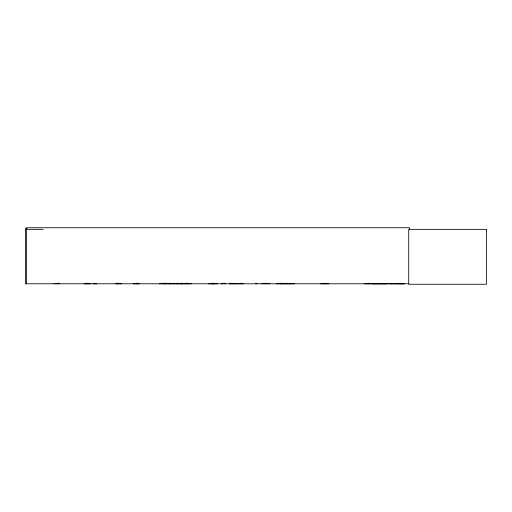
<?xml version="1.0" encoding="UTF-8"?>
<svg xmlns="http://www.w3.org/2000/svg" width="512" height="512" viewBox="0 0 512 512"><rect width="100%" height="100%" fill="white"/><g stroke="black" fill="none" stroke-linecap="round" stroke-linejoin="round"><path stroke-width="0.77" d="M182.816 283.77L182.822 283.334M364.467 283.77L387.206 283.763L387.162 283.354M372.698 283.77L372.755 283.334M372.333 283.776L387.2 283.776M389.024 283.546L403.904 283.763L403.885 283.354M403.859 283.776L389.024 283.776M159.482 283.731L159.635 283.373M84.064 283.789L90.17 283.731M178.758 283.674L178.803 283.334M170.547 283.718L170.534 283.373M173.728 283.674L173.715 283.219M221.798 283.789L224.915 283.373M224.57 283.731L224.512 283.219M163.93 283.731L163.987 283.373L164.038 283.789M232.73 283.718L232.8 283.334M212.512 283.718L212.531 283.373L212.64 283.789M165.344 283.731L165.376 283.373M276.288 283.731L294.266 283.744M283.123 283.731L283.155 283.373M133.171 283.731L139.245 283.731M178.995 283.731L179.034 283.373M161.338 283.731L163.987 283.674M391.104 283.731L391.155 283.373M27.2 228.326L25.6 228.326L25.6 283.789L408.819 283.789M25.6 229.357L43.162 229.357M175.597 283.43L185.85 283.43M229.606 283.43L239.859 283.43M371.187 283.43L381.44 283.43M175.578 283.578L185.869 283.565M229.587 283.578L239.878 283.578M371.168 283.578L387.206 283.654M388.986 283.654L403.898 283.654M115.558 283.789L115.558 283.334L115.603 283.674L121.715 283.731M164.64 283.789L164.64 283.334L164.678 283.674L191.059 283.77L191.053 283.334M229.594 283.757L239.872 283.757M261.504 283.674L269.741 283.674M257.133 283.77L256.838 283.731M243.206 283.731L240.896 283.731L240.87 283.219M242.912 283.731L242.854 283.373M169.76 283.731L169.702 283.373L169.651 283.789M230.394 283.731L230.458 283.219M230.106 283.731L230.054 283.373M185.408 283.731L185.363 283.373L185.235 283.731M171.878 283.718L171.949 283.334M179.232 283.731L179.187 283.373M121.498 283.731L121.459 283.373L121.421 283.789M287.68 283.731L287.648 283.373M288.102 283.731L288.07 283.373M281.626 283.731L281.594 283.219M181.92 283.731L181.99 283.219M181.773 283.718L181.734 283.334M187.475 283.674L187.552 283.104M364.525 283.731L364.518 283.334M409.619 229.357L409.619 227.75L26.502 227.75L26.502 283.789M399.45 283.334L399.45 283.789M391.213 283.334L391.213 283.789M368.774 283.219L368.736 283.789M368.486 283.219L368.448 283.789M328.806 283.334L328.806 283.789L320.576 283.731L320.576 283.334M324.832 283.219L324.832 283.789M324.544 283.219L324.544 283.789M293.978 283.334L293.978 283.789M290.323 283.219L290.323 283.789M290.106 283.219L290.106 283.789M288.768 283.334L288.768 283.789M288.032 283.334L288.032 283.789M287.61 283.334L287.61 283.789M286.272 283.219L286.272 283.789M286.048 283.219L286.048 283.789M285.568 283.334L285.568 283.789M284.282 283.219L284.282 283.789M284.051 283.219L284.051 283.789M283.187 283.334L283.187 283.789M282.394 283.334L282.394 283.789M281.376 283.334L281.376 283.789M281.306 283.219L281.306 283.789M280.512 283.219L280.512 283.789M280.282 283.219L280.282 283.789M277.331 283.334L277.331 283.789M276.531 283.334L276.531 283.789M269.741 283.334L269.741 283.789M265.766 283.219L265.766 283.789M265.478 283.219L265.478 283.789M261.504 283.334L261.504 283.789M256.723 283.334L256.723 283.789M256.672 283.334L256.672 283.789M255.782 283.219L255.789 283.789M242.797 283.334L242.797 283.789M240.941 283.219L240.941 283.789M240.781 283.334L240.781 283.789M234.816 283.334L234.816 283.789M234.726 283.219L234.656 283.789M230.554 283.219L230.554 283.789M229.997 283.334L229.997 283.789M224.966 283.334L224.966 283.789M224.416 283.219L224.416 283.789M222.234 283.334L222.234 283.789M217.178 283.334L217.178 283.789L208.941 283.77L208.947 283.334M213.53 283.219L213.53 283.789M213.395 283.104L213.395 283.789M213.197 283.219L213.21 283.789M212.915 283.219L212.922 283.789M211.795 283.104L211.795 283.789M187.469 283.334L187.443 283.789M187.085 283.219L187.078 283.789L187.002 283.219M186.803 283.219L186.79 283.789M185.952 283.104L185.952 283.789M184.934 283.334L184.934 283.789M182.17 283.219L182.17 283.789M181.709 283.334L181.709 283.789M181.491 283.219L181.491 283.789M181.267 283.219L181.293 283.789M180.288 283.334L180.288 283.789M179.149 283.334L179.072 283.789M177.184 283.334L177.184 283.789M177.101 283.219L177.101 283.789M176.922 283.219L176.934 283.789M176.73 283.219L176.73 283.789M173.901 283.219L173.901 283.789M173.773 283.334L173.773 283.789M173.286 283.334L173.286 283.789M171.821 283.334L171.821 283.789M170.931 283.334L170.931 283.789M170.496 283.334L170.496 283.789M169.958 283.219L169.958 283.789M169.882 283.219L169.882 283.789M169.037 283.219L169.037 283.789M168.851 283.219L168.851 283.789M167.027 283.219L167.027 283.789M166.822 283.219L166.822 283.789M165.875 283.219L165.875 283.789M165.594 283.104L165.574 283.789M165.427 283.334L165.402 283.789M164.461 283.104L164.461 283.789M163.808 283.219L163.808 283.789M163.731 283.219L163.731 283.789M161.741 283.334L161.741 283.789M160.134 283.219L160.134 283.789M159.693 283.334L159.667 283.789M139.322 283.334L139.322 283.789M137.549 283.104L137.549 283.789M137.139 283.219L137.139 283.789M136.934 283.219L136.934 283.789M136.416 283.104L136.416 283.789M133.466 283.334L133.466 283.789M118.144 283.104L118.144 283.789M117.952 283.219L117.952 283.789M117.747 283.219L117.747 283.789M117.011 283.104L117.011 283.789M96.87 283.789L93.082 283.789M90.246 283.334L90.246 283.789M88.064 283.219L88.064 283.789M87.859 283.219L87.859 283.789M86.912 283.104L86.912 283.789M84.39 283.334L84.39 283.789M59.462 283.104L59.462 283.789M58.33 283.104L58.33 283.789M57.856 283.334L57.856 283.789M56.147 283.334L56.147 283.789M55.68 283.334L55.68 283.789M55.245 283.334L55.245 283.789M53.504 283.334L53.504 283.789M486.4 229.357L408.717 229.357L408.717 284.25L486.4 284.25L486.4 229.357"/></g></svg>
